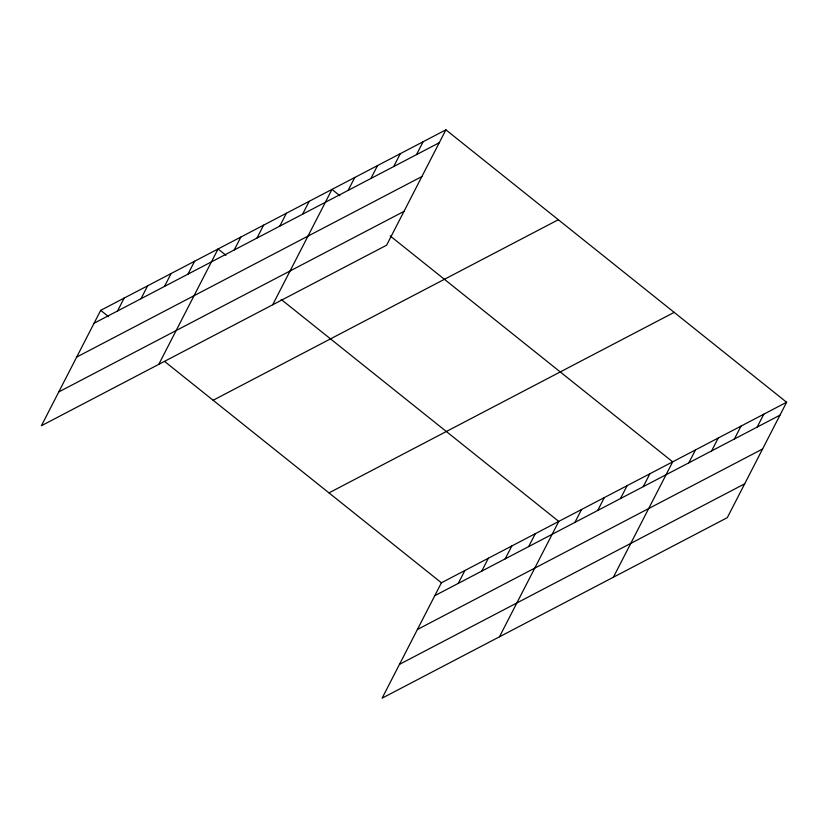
<?xml version="1.0" encoding="UTF-8"?>
<svg xmlns="http://www.w3.org/2000/svg" width="828" height="828" viewBox="0 0 828 828"><rect width="100%" height="100%" fill="white"/><g stroke="black" fill="none" stroke-linecap="round" stroke-linejoin="round"><path stroke-width="1.24" d="M445.888 129.83L100.695 310.355L41.4 425.737L386.593 245.212L445.888 129.83L786.6 402.263L727.305 517.645L382.112 698.17L441.407 582.788L786.6 402.263M117.545 310.976L124.169 298.08M141.019 298.701L147.643 285.805M164.493 286.426L171.117 273.53M187.966 274.151L194.59 261.255M158.769 364.361L218.064 248.98L225.951 255.293M234.22 249.963L240.844 237.067M257.001 238.05L263.625 225.154M279.781 226.127L286.416 213.231M302.572 214.214L309.196 201.318M272.681 304.787L331.976 189.405L339.873 195.718M348.133 190.388L354.757 177.492M370.913 178.475L377.547 165.579M393.704 166.552L400.328 153.656M416.484 154.639L423.108 141.743M458.246 583.409L464.881 570.513M481.72 571.134L488.354 558.238M505.194 558.859L511.828 545.962M528.668 546.583L535.302 533.687M499.47 636.794L558.765 521.412L281.189 299.446M574.922 522.396L581.556 509.499M597.712 510.472L604.336 497.576M620.493 498.559L627.117 485.663M643.273 486.647L649.897 473.751M613.393 577.22L672.688 461.838L390.164 235.939M688.844 462.821L695.468 449.925M711.625 450.908L718.249 438.002M734.405 438.985L741.029 426.089M757.185 427.072L763.82 414.176M94.071 323.251L439.264 142.726M76.683 357.075L421.887 176.55M58.778 391.923L403.981 211.388M213.127 400.266L558.331 219.731M328.975 492.888L674.168 312.363M434.772 595.684L779.976 415.159M417.395 629.508L762.588 448.983M399.489 664.346L744.682 483.821M100.695 310.355L108.582 316.669M164.803 361.619L441.407 582.788"/></g></svg>
